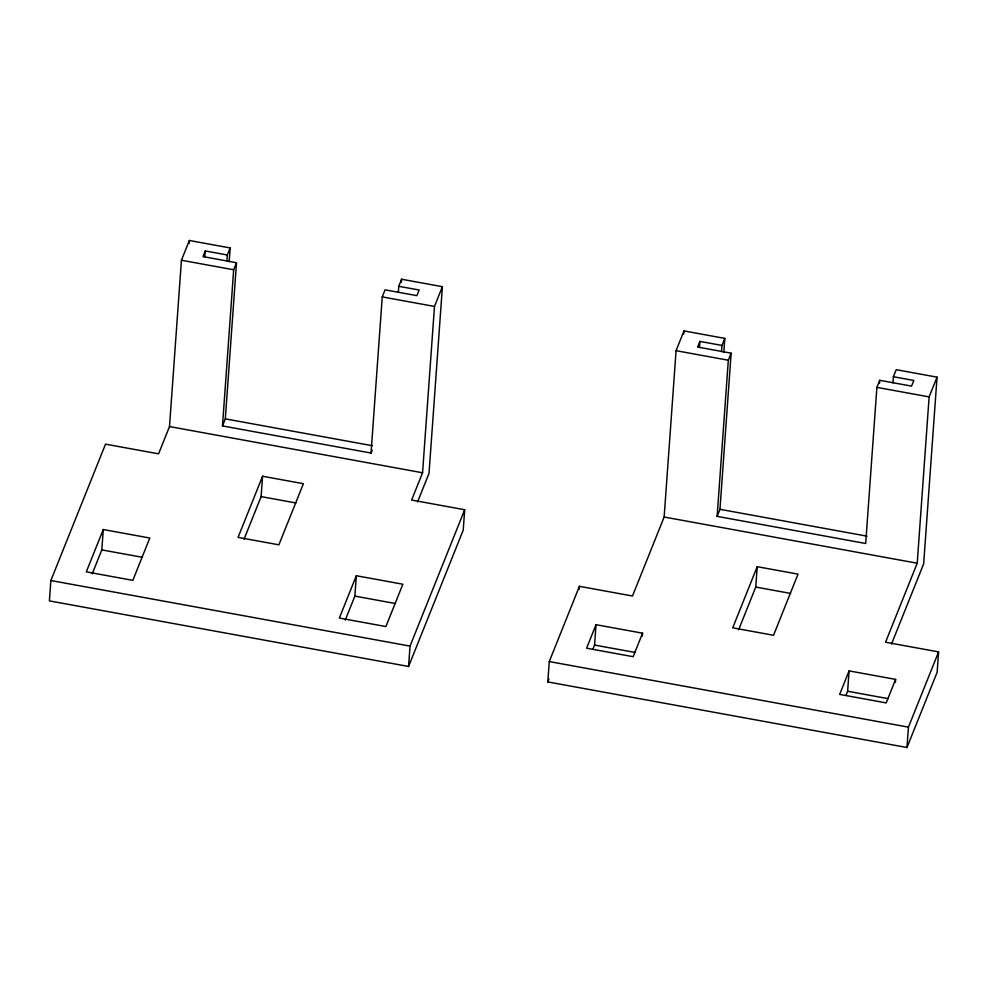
<?xml version="1.0" encoding="UTF-8"?>
<svg xmlns="http://www.w3.org/2000/svg" width="988" height="988" viewBox="0 0 988 988"><rect width="100%" height="100%" fill="white"/><g stroke="black" fill="none" stroke-linecap="round" stroke-linejoin="round"><path stroke-width="1.48" d="M229.179 261.709L230.167 247.939L189.35 240.492L181.434 260.239L169.504 426.569L158.574 453.838L105.518 444.155L50.857 580.524L49.4 600.889L408.575 666.468L463.224 530.099L464.693 509.734L411.626 500.039L422.568 472.77L434.485 306.441L442.402 286.693L401.585 279.233L398.757 286.298L398.325 292.411M92.205 573.88L101.813 549.896L103.271 529.531L149.805 538.028L132.837 580.351L86.314 571.854L103.271 529.531M189.128 243.542L189.35 240.492M204.8 257.078L205.232 250.952L227.339 254.99L230.167 247.939M226.894 261.116L227.339 254.99M372.18 450.232L371.043 453.047L222.485 425.927L233.674 269.773L236.503 262.722L202.972 256.596L205.232 250.952M222.485 425.927L225.313 418.863L236.503 262.722M244.024 539.263L261.116 496.606L262.573 476.241L303.39 483.7L278.888 544.82L238.071 537.373L262.573 476.241M345.257 620.081L354.865 596.11L356.322 575.732L402.857 584.229L385.888 626.553L339.366 618.056L356.322 575.732M371.043 453.047L382.245 296.906L385.073 289.842L416.899 295.659L419.171 290.015L398.757 286.298M401.363 282.296L401.585 279.233M408.575 666.468L410.032 646.103L464.693 509.734M442.402 286.693L429.014 473.388L417.591 501.892M892.967 382.862L893.399 376.737L896.227 369.685L937.044 377.144L929.128 396.892L917.21 563.222L885.544 642.225L938.6 651.907L937.143 672.272L906.984 747.508L547.809 681.93L549.266 661.565L579.425 586.329L632.493 596.011L664.146 517.02L676.076 350.691L683.992 330.931L724.809 338.39L723.821 352.16M579.215 589.243L579.425 586.329M592.911 649.202L594.566 645.053L596.023 624.688L642.558 633.185L642.348 636.087M683.77 333.993L683.992 330.931M699.442 347.529L699.875 341.403L721.981 345.442L724.809 338.39M721.536 351.567L721.981 345.442M893.399 376.737L913.814 380.466L911.541 386.11L879.715 380.294L876.887 387.358L865.686 543.499L717.127 516.366L728.317 360.225L731.145 353.173L697.614 347.047L699.875 341.403M717.127 516.366L719.956 509.314L731.145 353.173M738.666 629.714L755.758 587.057L757.216 566.692L798.032 574.139L773.53 635.272L732.713 627.825L757.216 566.692M845.963 695.404L847.618 691.254L849.087 670.889L895.61 679.386L895.4 682.3M879.493 383.356L879.715 380.294M906.984 747.508L908.441 727.143L938.6 651.907M937.044 377.144L923.657 563.839L891.534 643.978M547.809 681.93L548.945 679.089M596.023 624.688L586.6 648.202L633.135 656.699L642.558 633.185M849.087 670.889L839.664 694.403L886.187 702.9L895.61 679.386M181.434 260.239L233.674 269.773M382.245 296.906L434.485 306.441M676.076 350.691L728.317 360.225M876.887 387.358L929.128 396.892M225.313 418.863L372.365 445.712M719.956 509.314L867.007 536.163M169.504 426.569L422.568 472.77M664.146 517.02L917.21 563.222M261.116 496.606L295.881 502.954M755.758 587.057L790.524 593.405M101.813 549.896L142.334 557.294M354.865 596.11L395.385 603.507M594.566 645.053L635.099 652.451M847.618 691.254L888.15 698.652M549.266 661.565L908.441 727.143M50.857 580.524L410.032 646.103"/></g></svg>
